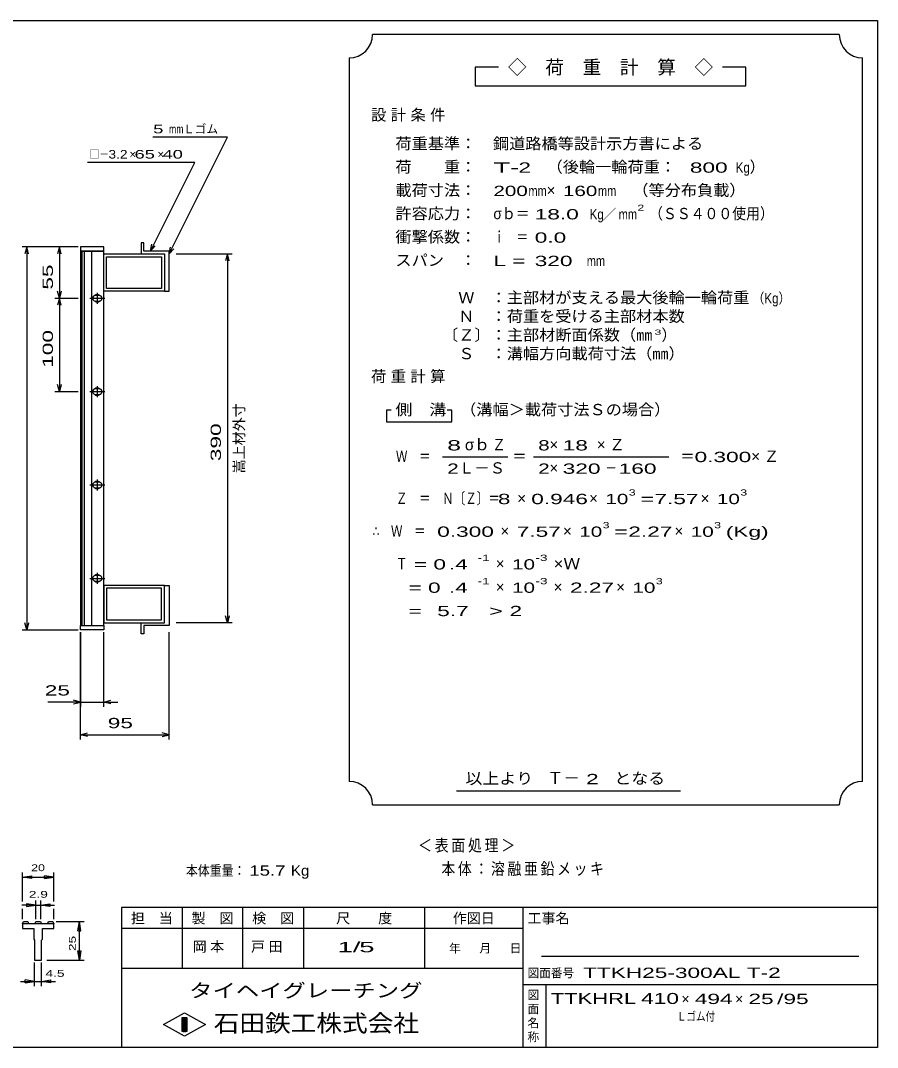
# Model space of a CAD drawing. Units: millimetres, scale not verified, with parts at other scales. Extents: x -910 to 866, y -641 to 527.
# Drawn here: x -53 to 866, y -573 to 527 of the extents above; entities that cross this region are included whole.
import ezdxf
from ezdxf.enums import TextEntityAlignment as Align

# ---------------------------------------------------------------- set-up
doc = ezdxf.new("R2010")
doc.units = ezdxf.units.MM
doc.header["$LTSCALE"] = 5
for name, color, linetype, lineweight in [('0_2', 150, 'Continuous', 25), ('16', 3, 'Continuous', 25), ('22', 2, 'Continuous', 25), ('32', 4, 'Continuous', 25)]:
    doc.layers.add(name, color=color, linetype=linetype, lineweight=lineweight)
doc.styles.add('ベクトル', font='')
doc.styles.get('ベクトル').set_extended_font_data('ベクトル')

msp = doc.modelspace()

# ---------------------------------------------------------------- linework, layer by layer
at = {"layer": '0_2'}
for p, q in [((-864.5, 526.75), (865.5, 526.75)), ((865.5, 526.75), (865.5, -573.25)), ((865.5, -423.25), (55.5, -423.25)), ((55.5, -423.25), (55.5, -573.25)), ((120.5, -423.25), (120.5, -488.25)), ((185.5, -488.25), (185.5, -423.25)), ((250.5, -423.25), (250.5, -488.25)), ((380.5, -488.25), (380.5, -423.25)), ((485.5, -423.25), (485.5, -573.25)), ((485.5, -445.75), (55.5, -445.75)), ((845.5, -475.75), (505.5, -475.75)), ((55.5, -488.25), (485.5, -488.25)), ((485.5, -505.75), (865.5, -505.75)), ((510.5, -573.25), (510.5, -505.75)), ((100.5, -548.75), (123, -536.25)), ((123, -536.25), (145.5, -548.75)), ((123, -561.25), (100.5, -548.75)), ((120.5, -541.25), (125.5, -541.25)), ((120.5, -556.25), (120.5, -541.25)), ((120.5, -541.25), (121.5, -541.25)), ((121.5, -541.25), (121.5, -556.25)), ((122.5, -556.25), (122.5, -541.25)), ((122.5, -541.25), (123.5, -541.25)), ((145.5, -548.75), (123, -561.25)), ((123.5, -541.25), (123.5, -556.25)), ((124.5, -556.25), (124.5, -541.25)), ((124.5, -541.25), (125.5, -541.25)), ((125.5, -541.25), (125.5, -556.25)), ((125.5, -541.25), (125.5, -556.25)), ((125.5, -556.25), (120.5, -556.25)), ((121.5, -556.25), (122.5, -556.25)), ((123.5, -556.25), (124.5, -556.25)), ((865.5, -573.25), (-864.5, -573.25))]:
    msp.add_line(p, q, dxfattribs=at)
at = {"layer": '16'}
for p, q in [((79.5, 288.75), (76.5, 288.75)), ((76.5, 288.75), (76.5, 276.75)), ((79.5, 279.75), (79.5, 288.75)), ((36.5, 284.25), (11.5, 284.25)), ((11.5, 284.25), (11.5, 279.75)), ((11.5, 279.75), (36.5, 279.75)), ((11.5, 279.75), (11.5, -121.25)), ((36.5, 279.75), (11.5, 279.75)), ((13, 279.75), (13, -121.25)), ((16, -121.25), (16, 279.75)), ((23.5, 279.75), (23.5, -121.25)), ((36.5, 279.75), (36.5, 284.25)), ((36.5, -121.25), (36.5, 279.75)), ((36.5, 276.75), (101.5, 276.75)), ((36.5, 236.75), (36.5, 276.75)), ((76.5, 276.75), (101.5, 276.75)), ((106.5, 279.75), (79.5, 279.75)), ((101.5, 276.75), (101.5, 236.75)), ((101.5, 276.75), (101.5, 236.75)), ((106.5, 236.75), (106.5, 279.75)), ((39.5, 273.75), (98.5, 273.75)), ((39.5, 239.75), (39.5, 273.75)), ((98.5, 273.75), (98.5, 239.75)), ((31.5, 232.25), (27.5, 232.25)), ((29.5, 235.25), (29.5, 223.25)), ((101.5, 236.75), (36.5, 236.75)), ((98.5, 239.75), (39.5, 239.75)), ((101.5, 236.75), (106.5, 236.75)), ((21.5, 229.25), (37.5, 229.25)), ((27.5, 226.25), (31.5, 226.25)), ((31.5, 132.25), (27.5, 132.25)), ((29.5, 135.25), (29.5, 123.25)), ((21.5, 129.25), (37.5, 129.25)), ((27.5, 126.25), (31.5, 126.25)), ((29.5, 35.25), (29.5, 23.25)), ((21.5, 29.25), (37.5, 29.25)), ((31.5, 32.25), (27.5, 32.25)), ((27.5, 26.25), (31.5, 26.25)), ((29.5, -64.75), (29.5, -76.75)), ((21.5, -70.75), (37.5, -70.75)), ((31.5, -67.75), (27.5, -67.75)), ((27.5, -73.75), (31.5, -73.75)), ((101.5, -78.25), (36.5, -78.25)), ((36.5, -78.25), (36.5, -118.25)), ((98.5, -81.25), (39.5, -81.25)), ((39.5, -81.25), (39.5, -115.25)), ((98.5, -115.25), (98.5, -81.25)), ((101.5, -118.25), (101.5, -78.25)), ((101.5, -78.25), (106.5, -78.25)), ((101.5, -118.25), (101.5, -78.25)), ((106.5, -78.25), (106.5, -121.25)), ((36.5, -118.25), (101.5, -118.25)), ((39.5, -115.25), (98.5, -115.25)), ((76.5, -130.25), (76.5, -118.25)), ((76.5, -118.25), (101.5, -118.25)), ((11.5, -121.25), (36.5, -121.25)), ((11.5, -125.75), (11.5, -121.25)), ((11.5, -121.25), (36.5, -121.25)), ((36.5, -125.75), (11.5, -125.75)), ((36.5, -121.25), (36.5, -125.75)), ((79.5, -130.25), (76.5, -130.25)), ((106.5, -121.25), (79.5, -121.25)), ((79.5, -121.25), (79.5, -130.25))]:
    msp.add_line(p, q, dxfattribs=at)
for centre, radius, start, end in [((27.5, 229.25), 3, 90, 270), ((29.5, 229.25), 4, 46.6, 133.4), ((31.5, 229.25), 3, 270, 90), ((29.5, 229.25), 4, 226.6, 313.4), ((27.5, 129.25), 3, 90, 270), ((29.5, 129.25), 4, 46.6, 133.4), ((31.5, 129.25), 3, 270, 90), ((29.5, 129.25), 4, 226.6, 313.4), ((29.5, 29.25), 4, 46.6, 133.4), ((27.5, 29.25), 3, 90, 270), ((29.5, 29.25), 4, 226.6, 313.4), ((31.5, 29.25), 3, 270, 90), ((27.5, -70.75), 3, 90, 270), ((29.5, -70.75), 4, 46.6, 133.4), ((29.5, -70.75), 4, 226.6, 313.4), ((31.5, -70.75), 3, 270, 90)]:
    msp.add_arc(centre, radius, start, end, dxfattribs=at)
at = {"layer": '22', "color": 4}
for p, q in [((824.5, 511.75), (324.5, 511.75)), ((299.5, 486.75), (299.5, -288.25)), ((849.5, -288.25), (849.5, 486.75)), ((459.5, 476.75), (434.5, 476.75)), ((434.5, 476.75), (434.5, 456.75)), ((724.5, 476.75), (699.5, 476.75)), ((724.5, 456.75), (724.5, 476.75)), ((434.5, 456.75), (724.5, 456.75)), ((169, 401.75), (89, 401.75)), ((106.5, 276.75), (169, 401.75)), ((134, 374.75), (19, 374.75)), ((86.5, 279.75), (134, 374.75)), ((86.5, 279.75), (88, 287.05)), ((9, 284.25), (-51, 284.25)), ((-46, 284.25), (-48, 276.75)), ((-44, 276.75), (-46, 284.25)), ((-46, 284.25), (-46, -125.75)), ((9, 284.25), (-16, 284.25)), ((-11, 284.25), (-13, 276.75)), ((-9, 276.75), (-11, 284.25)), ((-11, 284.25), (-11, 229.25)), ((86.5, 279.75), (91.5, 285.25)), ((106.5, 276.75), (108, 284.05)), ((106.5, 276.75), (111.5, 282.25)), ((114, 276.75), (174, 276.75)), ((169, 276.75), (167, 269.25)), ((171, 269.25), (169, 276.75)), ((169, 276.75), (169, -118.25)), ((-11, 229.25), (-13, 236.75)), ((-9, 236.75), (-11, 229.25)), ((-16, 229.25), (9, 229.25)), ((-11, 229.25), (-13, 221.75)), ((-9, 221.75), (-11, 229.25)), ((-11, 229.25), (-11, 129.25)), ((-11, 129.25), (-13, 136.75)), ((-9, 136.75), (-11, 129.25)), ((-16, 129.25), (9, 129.25)), ((344.5, 109.25), (339.5, 109.25)), ((339.5, 109.25), (339.5, 96.75)), ((409.5, 109.25), (404.5, 109.25)), ((409.5, 96.75), (409.5, 109.25)), ((339.5, 96.75), (409.5, 96.75)), ((399.5, 59.25), (469.5, 59.25)), ((497, 59.25), (642, 59.25)), ((-46, -125.75), (-48, -118.25)), ((-44, -118.25), (-46, -125.75)), ((174, -118.25), (114, -118.25)), ((169, -118.25), (167, -110.75)), ((171, -110.75), (169, -118.25)), ((-51, -125.75), (9, -125.75)), ((11.5, -128.25), (11.5, -208.25)), ((11.5, -243.25), (11.5, -128.25)), ((36.5, -208.25), (36.5, -128.25)), ((106.5, -243.25), (106.5, -128.25)), ((11.5, -203.25), (-23.5, -203.25)), ((11.5, -203.25), (4, -201.25)), ((4, -205.25), (11.5, -203.25)), ((11.5, -203.25), (36.5, -203.25)), ((36.5, -203.25), (44, -201.25)), ((44, -205.25), (36.5, -203.25)), ((36.5, -203.25), (51.5, -203.25)), ((11.5, -238.25), (19, -236.25)), ((19, -240.25), (11.5, -238.25)), ((11.5, -238.25), (106.5, -238.25)), ((106.5, -238.25), (99, -236.25)), ((99, -240.25), (106.5, -238.25)), ((414.5, -298.25), (654.5, -298.25)), ((324.5, -313.25), (824.5, -313.25))]:
    msp.add_line(p, q, dxfattribs=at)
for centre, start, end in [((299.5, 511.75), 270, 0), ((849.5, 511.75), 180, 270), ((299.5, -313.25), 0, 90), ((849.5, -313.25), 90, 180)]:
    msp.add_arc(centre, 25, start, end, dxfattribs=at)
at = {"layer": '32'}
for p, q in [((-50.5, -416.75), (-50.5, -385.75)), ((-50.5, -390.75), (-40.5, -389.25)), ((-40.5, -392.25), (-50.5, -390.75)), ((-50.5, -390.75), (-17.167, -390.75)), ((-40.5, -392.25), (-40.5, -389.25)), ((-17.167, -390.75), (-27.167, -389.25)), ((-27.167, -392.25), (-27.167, -389.25)), ((-27.167, -392.25), (-17.167, -390.75)), ((-17.167, -416.75), (-17.167, -385.75)), ((-36.25, -435.75), (-36.25, -415.75)), ((-31.417, -415.75), (-31.417, -435.75)), ((-36.25, -420.75), (-51.25, -420.75)), ((-50.5, -435.75), (-50.5, -424.75)), ((-36.25, -420.75), (-46.25, -419.25)), ((-46.25, -419.25), (-46.25, -422.25)), ((-46.25, -422.25), (-36.25, -420.75)), ((-36.25, -420.75), (-31.417, -420.75)), ((-31.417, -420.75), (-21.417, -419.25)), ((-21.417, -422.25), (-31.417, -420.75)), ((-31.417, -420.75), (-16.417, -420.75)), ((-21.417, -419.25), (-21.417, -422.25)), ((-17.167, -435.75), (-17.167, -424.75)), ((-50.5, -440.75), (-49.667, -438.25)), ((-49.667, -438.25), (-44.833, -438.25)), ((-44.833, -438.25), (-44, -440.75)), ((-37.083, -440.75), (-36.25, -438.25)), ((-36.25, -438.25), (-31.417, -438.25)), ((-31.417, -438.25), (-30.583, -440.75)), ((-23.667, -440.75), (-22.833, -438.25)), ((-22.833, -438.25), (-18, -438.25)), ((-18, -438.25), (-17.167, -440.75)), ((-14.667, -438.25), (15.333, -438.25)), ((8.833, -448.25), (10.333, -438.25)), ((11.833, -448.25), (10.333, -438.25)), ((10.333, -479.917), (10.333, -438.25)), ((-50.5, -440.75), (-50.5, -445.75)), ((-17.167, -440.75), (-50.5, -440.75)), ((-50.5, -445.75), (-38.417, -445.75)), ((-38.417, -445.75), (-38.417, -457.417)), ((-29.25, -457.417), (-29.25, -445.75)), ((-29.25, -445.75), (-17.167, -445.75)), ((-17.167, -445.75), (-17.167, -440.75)), ((8.833, -448.25), (11.833, -448.25)), ((-38.417, -457.417), (-37.583, -458.25)), ((-37.583, -458.25), (-37.583, -479.917)), ((-30.083, -458.25), (-29.25, -457.417)), ((-30.083, -479.917), (-30.083, -458.25)), ((10.333, -479.917), (8.833, -469.917)), ((8.833, -469.917), (11.833, -469.917)), ((11.833, -469.917), (10.333, -479.917)), ((-37.583, -479.917), (-30.083, -479.917)), ((-37.583, -507.417), (-37.583, -482.417)), ((-30.083, -507.417), (-30.083, -482.417)), ((-24.667, -479.917), (15.333, -479.917)), ((-52.583, -502.417), (-37.583, -502.417)), ((-37.583, -502.417), (-47.583, -500.917)), ((-47.583, -503.917), (-47.583, -500.917)), ((-47.583, -503.917), (-37.583, -502.417)), ((-37.583, -502.417), (-30.083, -502.417)), ((-30.083, -502.417), (-20.083, -500.917)), ((-20.083, -503.917), (-30.083, -502.417)), ((-30.083, -502.417), (-15.083, -502.417)), ((-20.083, -503.917), (-20.083, -500.917))]:
    msp.add_line(p, q, dxfattribs=at)

# ---------------------------------------------------------------- texts
at = {"layer": '0_2', "style": 'ベクトル'}
for s, height, p in [('担\u3000当', 11, (65.5, -434.75)), ('製\u3000図', 11, (130.5, -434.75)), ('検\u3000図', 11, (195.5, -434.75)), ('尺\u3000\u3000度', 11, (285.5, -434.75)), ('作図日', 11, (410.5, -434.75)), ('工事名', 11, (490.5, -434.75)), ('年', 9.164, (406.5, -467)), ('月', 9.164, (439, -467)), ('日', 9.164, (471.5, -467)), ('図面番号', 9.164, (490.5, -493.5)), ('図', 9.164, (490.5, -517)), ('面', 9.164, (490.5, -532)), ('名', 9.164, (490.5, -547)), ('称', 9.164, (490.5, -562))]:
    msp.add_text(s, height=height, dxfattribs=at).set_placement(p, align=Align.MIDDLE_LEFT)
at = {"layer": '0_2', "color": 222, "style": 'ベクトル'}
for s, height, width, p in [('タイヘイグレーチング', 14.66, 1.25, (128, -512.25)), ('石田鉄工株式会社', 18.33, 1.1, (154.25, -547.25))]:
    msp.add_text(s, height=height, dxfattribs=dict(at, width=width)).set_placement(p, align=Align.MIDDLE_LEFT)
at = {"layer": '22', "style": 'ベクトル'}
for s, height, p in [('◇\u3000荷\u3000重\u3000計\u3000算\u3000◇', 14.66, (469.5, 476.75)), ('Ｌゴム', 9.164, (121.5, 410.5)), ('×', 9.164, (64, 383.5)), ('×', 9.164, (94, 383.5)), ('）', 12.1, (728.5, 370)), ('×', 12.1, (511, 345)), ('／', 11, (570.75, 319.25)), ('）', 12.1, (634, 190)), ('σｂ', 12.1, (423.5, 72.5)), ('×', 12.1, (514, 72.5)), ('Ｌ－Ｓ', 12.1, (417, 47.5)), ('×', 12.1, (514, 47.5)), ('×', 12.1, (479.5, 15)), ('×', 12.1, (556.5, 15)), ('×', 12.1, (676, 15)), ('×', 12.1, (461.5, -20)), ('×', 12.1, (528.5, -20)), ('×', 12.1, (648, -20)), ('×', 12.1, (456.5, -55)), ('×', 12.1, (456.5, -80)), ('×', 12.1, (518.5, -80)), ('×', 12.1, (585.5, -80)), ('Ｔ－', 12.83, (511.5, -284.5)), ('×', 11, (655.5, -521.25)), ('×', 11, (713, -521.25))]:
    msp.add_text(s, height=height, dxfattribs=at).set_placement(p, align=Align.MIDDLE_LEFT)
for s, height, width, p in [(' 5 ', 9.164, 1.6, (84, 410.5)), ('mm', 9.164, 0.75, (106.5, 410.5)), ('荷重基準：\u3000', 12.1, 1.05, (349, 395)), ('鋼道路橋等設計示方書による', 12.1, 1.05, (453.5, 395)), ('□－', 9.164, 0.8, (21.5, 383.5)), ('3.2', 9.164, 1.2, (41.5, 383.5)), (' 65 ', 9.164, 1.6, (64, 383.5)), (' 40 ', 9.164, 1.6, (94, 383.5)), ('荷\u3000\u3000重：\u3000', 12.1, 1.05, (349, 370)), ('T-', 11, 2, (454, 369.25)), (' 2 ', 11, 1.65, (474, 369.25)), ('（後輪一輪荷重：', 12.1, 1.05, (511, 370)), ('  800', 11, 1.65, (651, 369.25)), ('Kg', 11, 0.85, (713.5, 369.25)), ('載荷寸法：\u3000', 12.1, 1.05, (349, 345)), ('\u3000（等分布負載）', 12.1, 1.05, (585.5, 345)), ('200', 11, 1.5, (454, 344.25)), ('mm', 11, 0.8, (491.5, 344.25)), ('160', 11, 1.5, (528.5, 344.25)), ('mm', 11, 0.8, (566, 344.25)), ('許容応力：\u3000', 12.1, 1.05, (349, 320)), ('σｂ＝', 12.1, 0.9, (454, 320)), (' 18.0', 11, 1.65, (491.5, 319.25)), ('Kg', 11, 0.85, (557, 319.25)), ('mm', 11, 0.8, (588.25, 319.25)), ('2', 6.598, 1.5, (608.25, 326.25)), ('（ＳＳ４００使用）', 12.1, 0.9, (620.75, 320)), ('衝撃係数：\u3000', 12.1, 1.05, (349, 295)), ('ｉ\u3000＝', 12.1, 0.75, (454, 295)), (' 0.0', 11, 1.65, (491.5, 294.25)), ('スパン\u3000：\u3000', 12.1, 1.05, (349, 270)), ('L =', 11, 1.65, (454, 269.25)), (' 320 ', 11, 1.65, (491.5, 269.25)), ('mm', 11, 0.8, (554, 269.25)), ('\u3000Ｗ\u3000：主部材が支える最大後輪一輪荷重', 12.1, 1.05, (399, 230)), ('（Kg）', 11, 0.85, (731.5, 229.25)), ('\u3000Ｎ\u3000：荷重を受ける主部材本数', 12.1, 1.05, (399, 210)), ('〔Ｚ〕：主部材断面係数（㎜', 12.1, 1.05, (399, 190)), ('3', 5.499, 1.8, (626.5, 193)), ('\u3000Ｓ\u3000：溝幅方向載荷寸法（㎜）', 12.1, 1.05, (399, 170)), ('側\u3000溝', 12.1, 1.1, (349, 110)), ('\u3000（溝幅＞載荷寸法Ｓの場合）', 12.1, 1.05, (401, 110)), ('8', 11, 1.8, (404.5, 71.75)), ('Ｚ', 12.1, 0.9, (452.5, 72.5)), ('8', 11, 1.5, (502, 71.75)), (' 18 ', 11, 1.65, (521.5, 71.75)), ('Ｗ\u3000＝', 12.1, 0.75, (349.5, 60)), ('＝', 12.1, 0.9, (474.5, 60)), ('＝', 12.1, 0.9, (654.5, 60)), ('0.300', 11, 1.65, (669.5, 59.25)), ('2', 11, 1.5, (404.5, 46.75)), ('2', 11, 1.5, (502, 46.75)), (' 320 ', 11, 1.65, (521.5, 46.75)), ('－', 12.1, 0.75, (574, 47.5)), (' 160 ', 11, 1.65, (581.5, 46.75)), ('Ｚ\u3000＝\u3000Ｎ〔Ｚ〕＝', 12.1, 0.75, (349.5, 15)), ('3', 6.598, 1.5, (599, 21.25)), ('3', 6.598, 1.5, (718.5, 21.25)), (' 8 ', 11, 1.65, (452, 14.25)), ('0.946', 11, 1.65, (494.5, 14.25)), ('10', 11, 1.5, (574, 14.25)), ('=', 11, 1.7, (611.5, 14.25)), ('7.57', 11, 1.65, (626.5, 14.25)), ('10', 11, 1.5, (693.5, 14.25)), ('3', 6.598, 1.5, (571, -13.75)), ('3', 6.598, 1.5, (690.5, -13.75)), ('∴\u3000Ｗ\u3000＝', 12.1, 0.75, (324.5, -20)), (' 0.300', 11, 1.65, (387, -20.75)), ('7.57', 11, 1.65, (479, -20.75)), ('10', 11, 1.5, (546, -20.75)), ('=', 11, 1.7, (583.5, -20.75)), ('2.27', 11, 1.65, (598.5, -20.75)), ('10', 11, 1.5, (665.5, -20.75)), ('(Kg)', 11, 1.65, (703, -20.75)), ('Ｔ', 12.1, 0.75, (349.5, -55)), (' = 0', 11, 1.65, (362, -55.75)), (' .4 ', 11, 1.65, (399.5, -55.75)), ('-1', 6.598, 1.65, (437, -48.75)), ('10', 11, 1.5, (474, -55.75)), ('-3', 6.598, 1.65, (499, -48.75)), ('×Ｗ', 12.1, 1.1, (518.5, -55)), ('  = 0', 11, 1.65, (349.5, -80.75)), (' .4 ', 11, 1.65, (399.5, -80.75)), ('-1', 6.598, 1.65, (437, -73.75)), ('10', 11, 1.5, (474, -80.75)), ('-3', 6.598, 1.65, (499, -73.75)), ('2.27', 11, 1.65, (536, -80.75)), ('10', 11, 1.5, (603, -80.75)), ('3', 6.598, 1.5, (628, -73.75)), ('  =', 11, 1.65, (349.5, -105.75)), (' 5.7', 11, 1.65, (387, -105.75)), ('>', 11, 1.7, (449.5, -105.75)), (' 2 ', 11, 1.65, (464.5, -105.75)), (' 25 ', 11, 1.65, (-33.5, -190.75)), (' 95 ', 11, 1.65, (34, -225.75)), ('以上より\u3000', 12.1, 1.1, (424, -285)), (' 2 ', 11, 1.65, (546.5, -285.75)), ('となる', 12.1, 1.1, (583.5, -285)), ('本体重量：', 11, 0.85, (124.5, -383.75)), (' 15.7', 11, 1.35, (187, -383.75)), ('Kg', 11, 1.1, (237, -383.75)), ('1/', 11, 2, (287, -465.75)), (' 5 ', 11, 2, (302, -465.75)), ('TTKH25-300AL T-2                        ', 11, 1.65, (550, -493.25)), ('TTKHRL', 11.73, 1.5, (515.5, -520.75)), (' 410 ', 11.73, 1.55, (605.5, -520.75)), (' 494 ', 11, 1.65, (663, -521.25)), (' 25 ', 11, 1.65, (720.5, -521.25)), ('/', 11, 1.65, (758, -521.25)), (' 95 ', 11, 1.65, (758, -521.25)), ('Ｌゴム付', 9.164, 0.8, (650.5, -540))]:
    msp.add_text(s, height=height, dxfattribs=dict(at, width=width)).set_placement(p, align=Align.MIDDLE_LEFT)
at = {"layer": '22', "style": 'ベクトル', "width": 1.65}
for s, p in [(' 55 ', (-23.5, 231.75)), (' 100 ', (-23.5, 148)), (' 390', (156.5, 48))]:
    msp.add_text(s, height=11, rotation=90, dxfattribs=at).set_placement(p, align=Align.MIDDLE_LEFT)
at = {"layer": '22', "style": 'ベクトル'}
msp.add_text('嵩上材外寸', height=11, rotation=90, dxfattribs=at).set_placement((181.5, 41.75), align=Align.MIDDLE_LEFT)
at = {"layer": '22', "attachment_point": 4, "style": 'ベクトル'}
for s, insert, char_height in [('\\T1.28;設計条件', (322.75, 425), 12.1), ('\\T1.28;荷重計算', (322.75, 145), 12.1), ('\\T1.42;×Ｚ', (564.75, 72.5), 12.1), ('\\T1.42;×Ｚ', (730.25, 60), 12.1), ('\\T1.2;\\W0.85;＜表面処理＞', (373.25, -357.5), 12.83), ('\\T1.19;\\W0.85;本体：溶融亜鉛メッキ', (398.25, -382.5), 12.83), ('\\T1.25;岡本\u3000', (131.75, -465.75), 11), ('\\T1.25;戸田\u3000', (194.25, -465.75), 11)]:
    msp.add_mtext(s, dxfattribs=dict(at, insert=insert, char_height=char_height))
at = {"layer": '32', "color": 2, "style": 'ベクトル'}
for s, width, p in [('20', 1.35, (-41.333, -380.75)), ('2.9', 1.5, (-43.833, -409.25)), (' 4.5 ', 1.5, (-30.083, -493.917))]:
    msp.add_text(s, height=7.331, dxfattribs=dict(at, width=width)).set_placement(p, align=Align.MIDDLE_LEFT)
at = {"layer": '32', "color": 2, "style": 'ベクトル', "width": 1.5}
msp.add_text(' 25 ', height=7.331, rotation=90, dxfattribs=at).set_placement((2.833, -474.083), align=Align.MIDDLE_LEFT)

doc.saveas('drawing.dxf')
